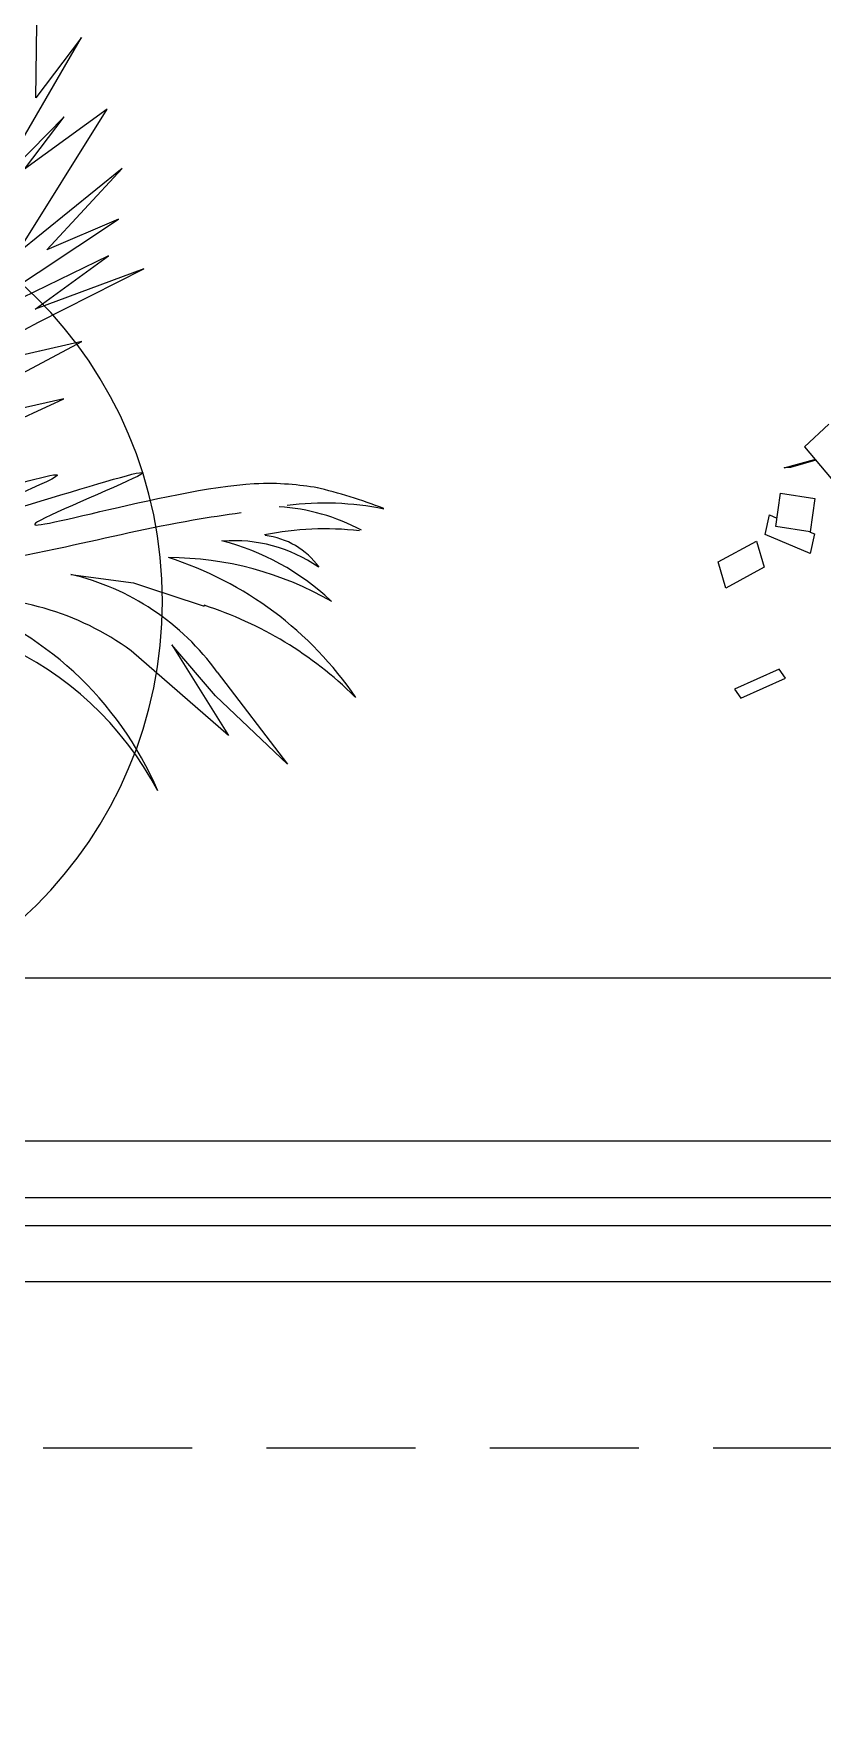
# Model space of a CAD drawing. Header units: centimetres. Extents: x 5488 to 20269, y -31398 to -19684.
# Drawn here: x 17040.5 to 17074.1, y -24053.1 to -23980.9 of the extents above; entities that cross this region are included whole.
import ezdxf

# ---------------------------------------------------------------- set-up
doc = ezdxf.new("R2010")
doc.units = ezdxf.units.CM
doc.set_wipeout_variables(frame=1)
doc.linetypes.add('HIDDEN', pattern=[9.525, 6.35, -3.175])
doc.layers.add('wipeout', color=7, linetype='Continuous', true_color=0xffffff)
for name, color, linetype, lineweight in [('xxx_Auto_Dograma_Metal', 157, 'Continuous', 0), ('xxx_Auto_Element_Dograma Cam', 140, 'Continuous', 9), ('xxx_Auto_Konstruksiyon_Metal', 141, 'Continuous', 0), ('xxx_Auto_Merdiven_Merdiven', 163, 'Continuous', 15), ('xxx_Auto_Tefris_Silik', 252, 'Continuous', 13), ('xxx_Auto_Tefris_Tefris', 32, 'Continuous', 15)]:
    doc.layers.add(name, color=color, linetype=linetype, lineweight=lineweight)
doc.layers.add('xxx_Auto_LANDSCAPE', color=7, linetype='Continuous', lineweight=0, true_color=0x496639)

# ---------------------------------------------------------------- blocks, each defined once
blk = doc.blocks.new('A$C7e91c669')
at = {"layer": 'xxx_Auto_Dograma_Metal'}
for p, q in [((714.198, 2.993, -0.907), (623.273, 2.995, -0.6)), ((714.198, -3.007, -0.6), (623.273, -3.005, -0.6))]:
    blk.add_line(p, q, dxfattribs=at)
at = {"layer": 'xxx_Auto_Element_Dograma Cam'}
for p, q in [((621.563, 0.595, -0.6), (716.058, 0.595, -0.6)), ((716.058, -0.605, -0.6), (621.563, -0.605, -0.6))]:
    blk.add_line(p, q, dxfattribs=at)
blk = doc.blocks.new('agac0001')
at = {"layer": 'xxx_Auto_LANDSCAPE', "linetype": 'Continuous'}
for points in [[(27.43, -54.55), (23.65, -52.43)], [(29.29, -51.61), (27.43, -54.55)], [(21.88, -54.49), (18.53, -55.61)], [(23.11, -57.94), (21.88, -54.49)], [(25.81, -53.65), (25.57, -56.4)], [(25.63, -57.06), (25.92, -53.77)], [(25.92, -53.77), (25.91, -53.71)], [(18.25, -55.21), (16.31, -56.03)], [(16.31, -56.03), (19.13, -60.31)], [(18.52, -55.61), (18.25, -55.21)], [(18.54, -55.65), (18.52, -55.61)], [(18.53, -55.61), (19.76, -59.06)], [(25.57, -56.4), (25.63, -57.06)], [(19.76, -59.06), (23.11, -57.94)], [(19.13, -60.31), (21.07, -59.49)], [(21.07, -59.49), (20.6, -58.78)], [(2.71, -65.99), (3.91, -61.01)], [(4.96, -61.47), (3.76, -66.45)], [(3.91, -61.01), (4.96, -61.47)], [(15.77, -61.05), (14.37, -65.39)], [(18.6, -61.33), (15.77, -61.05)], [(17.21, -65.68), (18.6, -61.33)], [(14.37, -65.39), (17.21, -65.68)], [(3.76, -66.45), (2.71, -65.99)]]:
    blk.add_lwpolyline(points, dxfattribs=at)
blk = doc.blocks.new('A$C7365360F')
at = {"layer": 'xxx_Auto_LANDSCAPE', "xscale": 0.338688, "yscale": 0.338688, "zscale": 0.2074463999999999}
blk.add_blockref('agac0001', (0.079, 0.033), dxfattribs=at)
blk = doc.blocks.new('palm_plan')
at = {"color": 0}
for p, q in [((-35.71, 74.41), (-52.98, 98.96)), ((-52.98, 98.96), (-46.84, 87.45)), ((-23.8, 73.26), (-39.93, 97.81)), ((-39.93, 97.81), (-36.47, 80.55)), ((-46.84, 87.45), (-62.2, 94.74)), ((-22.27, 78.25), (-29.56, 95.89)), ((-29.56, 95.89), (-23.8, 73.26)), ((-21.88, 91.67), (-22.27, 78.25)), ((-16.13, 54.85), (-21.88, 91.67)), ((-12.29, 92.06), (-13.82, 72.11)), ((-11.52, 71.73), (-12.29, 92.06)), ((-36.47, 80.55), (-41.85, 90.52)), ((-41.85, 90.52), (-35.71, 74.41)), ((-13.82, 72.11), (-16.89, 87.45)), ((-16.89, 87.45), (-16.13, 54.85)), ((-5.38, 77.1), (-8.83, 60.6)), ((-3.07, 37.59), (-5.38, 77.1)), ((36.16, 67.82), (44.9, 77.21)), ((-10.37, 53.31), (-11.52, 71.73)), ((2.3, 70.19), (-1.15, 53.7)), ((2.3, 53.7), (2.3, 70.19)), ((30.3, 58.6), (36.16, 67.82))]:
    blk.add_line(p, q, dxfattribs=at)
blk.add_lwpolyline([(56.14, 74.49), (75.63, 78.86), (59.72, 72.5), (48.59, 69.33), (66.88, 71.71), (46.6, 62.55)], dxfattribs=at)
for centre, radius, start, end in [((99.17, 53.3), 81.81, 133.8194, 142.415), ((82.98, 82.64), 50.1, 143.6631, 162.8704), ((64.92, 79.92), 34.25, 126.9529, 151.8694), ((90.53, 79.14), 53.98, 149.0425, 166.4484), ((85.76, 51.52), 56.24, 125.181, 155.2139), ((69.12, 57.69), 42.79, 111.98, 140.9278), ((59.95, 75.91), 25.52, 120.6823, 159.6517), ((49.47, 85.09), 13.11, 100.6314, 149.1948), ((80.37, 33.28), 61.93, 99.5706, 137.5209), ((92.71, 33.32), 65.05, 110.5942, 137.4972), ((64.52, 31.9), 43.41, 101.1272, 142.038), ((69.91, 20.84), 47.78, 119.2037, 159.356), ((73.53, 0.03), 56.68, 93.0923, 169.431), ((68.76, -2.86), 59.51, 88.3527, 137.0574)]:
    blk.add_arc(centre, radius, start, end, dxfattribs=at)
for points in [[(12.54, 18.56), (11.25, 47.52), (13.83, 63.6), (13.83, 42.37), (19.63, 77.12), (19.63, 57.81), (29.29, 93.85), (34.44, 103.5)], [(7.87, 1.31), (18.64, 33.22), (25.57, 59.75), (30.57, 81.66), (32.88, 89.74)]]:
    blk.add_spline(points, degree=3, dxfattribs=at)
blk = doc.blocks.new('A$C21533CF2')
blk.add_wipeout([(74.13, 39.49), (75.2, 40.42), (76.21, 41.4), (77.18, 42.44), (78.09, 43.52), (78.94, 44.65), (79.73, 45.82), (80.45, 47.03), (81.12, 48.28), (81.71, 49.57), (82.24, 50.88), (82.7, 52.21), (83.09, 53.57), (83.41, 54.95), (83.65, 56.34), (83.82, 57.75), (83.92, 59.16), (83.94, 60.57), (83.89, 61.99), (83.77, 63.39), (83.57, 64.79), (83.3, 66.18), (82.96, 67.55), (82.54, 68.91), (82.06, 70.23), (81.5, 71.54), (80.88, 72.81), (80.2, 74.04), (79.45, 75.24), (78.63, 76.4), (77.76, 77.51), (76.83, 78.58), (75.85, 79.6), (74.82, 80.56), (73.73, 81.47), (72.6, 82.32), (71.43, 83.11), (70.22, 83.83), (68.97, 84.5), (67.69, 85.09), (66.37, 85.62), (65.04, 86.08), (63.68, 86.47), (62.3, 86.79), (60.91, 87.03), (59.5, 87.2), (58.09, 87.3), (56.68, 87.32), (55.27, 87.27), (53.86, 87.15), (52.46, 86.95), (51.07, 86.68), (49.7, 86.34), (48.35, 85.92), (47.02, 85.44), (45.72, 84.89), (44.45, 84.26), (43.21, 83.58), (42.01, 82.83), (40.85, 82.02), (39.74, 81.14), (38.67, 80.22), (37.66, 79.23), (36.69, 78.2), (35.78, 77.11), (34.93, 75.98), (34.14, 74.81), (33.42, 73.6), (32.75, 72.35), (32.16, 71.07), (31.63, 69.76), (31.17, 68.42), (30.78, 67.06), (30.46, 65.68), (30.22, 64.29), (30.05, 62.89), (29.95, 61.47), (29.93, 60.06), (29.98, 58.65), (30.1, 57.24), (30.3, 55.84), (30.57, 54.45), (30.91, 53.08), (31.33, 51.73), (31.81, 50.4), (32.37, 49.1), (32.99, 47.83), (33.67, 46.59), (34.42, 45.39), (35.24, 44.23), (36.11, 43.12), (37.04, 42.05), (38.02, 41.04), (39.05, 40.07), (40.14, 39.17), (41.27, 38.32), (42.44, 37.53), (43.65, 36.8), (44.9, 36.14), (46.18, 35.54), (47.5, 35.01), (48.83, 34.55), (50.19, 34.16), (51.57, 33.85), (52.96, 33.6), (54.37, 33.43), (55.78, 33.33), (57.19, 33.31), (58.6, 33.36), (60.01, 33.48), (61.41, 33.68), (62.8, 33.95), (64.17, 34.3), (65.52, 34.71), (66.85, 35.19), (68.15, 35.75), (69.42, 36.37), (70.66, 37.06), (71.86, 37.81), (73.02, 38.62)]).dxf.layer = 'wipeout'
at = {"layer": 'xxx_Auto_Tefris_Tefris'}
blk.add_circle((56.93, 60.32), 27, dxfattribs=at)
at = {"layer": 'xxx_Auto_LANDSCAPE', "xscale": -0.364783083416274, "yscale": 0.364783083416274, "zscale": 0.3647830834162722, "rotation": 328.9633282841189}
blk.add_blockref('palm_plan', (59.41, 57.23), dxfattribs=at)

msp = doc.modelspace()

# ---------------------------------------------------------------- linework, layer by layer
at = {"layer": 'xxx_Auto_Merdiven_Merdiven'}
msp.add_lwpolyline([(17131.681, -24180.682), (17131.677, -24021.146), (16829.257, -24021.146), (16829.26, -23931.099), (16659.26, -23931.099), (16659.26, -24021.099), (16364.622, -24021.099)], dxfattribs=at)
at = {"layer": 'xxx_Auto_Tefris_Silik', "linetype": 'HIDDEN'}
msp.add_lwpolyline([(16364.622, -24041.099), (17131.678, -24041.189)], dxfattribs=at)

# ---------------------------------------------------------------- block references
at = {"layer": 'xxx_Auto_Konstruksiyon_Metal'}
msp.add_blockref('A$C7e91c669', (16411.669, -24031.099), dxfattribs=at)
at = {"layer": 'xxx_Auto_Tefris_Tefris', "xscale": -1.2, "yscale": 1.2, "rotation": 280.6128426569576}
msp.add_blockref('A$C7365360F', (17097.191, -24005.445), dxfattribs=at)

# ---------------------------------------------------------------- next in the draw order: block references
at = {"layer": 'xxx_Auto_Tefris_Tefris', "linetype": 'ByBlock', "xscale": -0.6785773943030611, "yscale": 0.6785773943030611, "zscale": 0.6785773943030642, "rotation": 263.6633441428334}
msp.add_blockref('A$C21533CF2', (16982.716, -24038.947), dxfattribs=at)

doc.saveas('drawing.dxf')
